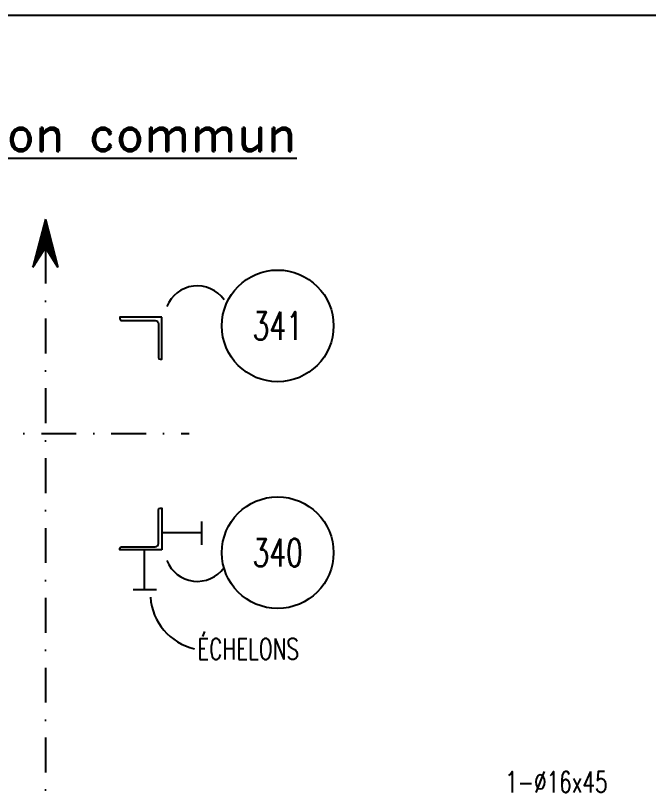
# Model space of a CAD drawing. Extents: x 512572 to 528792, y -20540 to -9023.
# Drawn here: x 518933 to 520746, y -11286 to -9060 of the extents above; entities that cross this region are included whole.
import ezdxf
from ezdxf.enums import TextEntityAlignment as Align

# ---------------------------------------------------------------- set-up
doc = ezdxf.new("R2010")
doc.units = 0
doc.header["$LTSCALE"] = 200
doc.header["$MEASUREMENT"] = 0
doc.linetypes.add('DASHDOT', pattern=[1, 0.5, -0.25, 0, -0.25])
doc.layers.get('0').update_dxf_attribs({"linetype": 'CONTINUOUS'})
for name, color, linetype in [('BOLLINI_1', 7, 'CONTINUOUS'), ('LM', 7, 'CONTINUOUS'), ('LS', 7, 'CONTINUOUS'), ('MZ', 6, 'DASHDOT'), ('QT_MPR', 7, 'CONTINUOUS')]:
    doc.layers.add(name, color=color, linetype=linetype)
doc.styles.add('RD', font='ROMAND8.SHX', dxfattribs={"width": 0.7})
doc.styles.add('RQL', font='ROMANS8.SHX', dxfattribs={"width": 0.7})
doc.styles.add('RS', font='ROMANS8.shx', dxfattribs={"width": 0.7})
doc.dimstyles.new('TRATTO', dxfattribs={"dimscale": 0, "dimtxt": 60, "dimasz": 40, "dimexe": 0, "dimexo": 0, "dimgap": 5, "dimtad": 1, "dimrnd": 0.5, "dimdsep": 46, "dimtxsty": 'RS', "dimblk1": 'OBLIQUE', "dimblk2": 'OBLIQUE', "dimsah": 1, "dimcen": 0.09, "dimclrd": 2, "dimclre": 2, "dimclrt": 7, "dimadec": 0, "dimazin": 0, "dimtfac": 1, "dimtix": 1, "dimtmove": 2, "dimatfit": 3, "dimfxl": 1, "dimtolj": 1, "dimtzin": 0, "dimarcsym": 0})

# ---------------------------------------------------------------- blocks, each defined once
blk = doc.blocks.new('_OBLIQUE')
at = {"color": 0, "linetype": 'ByBlock'}
blk.add_line((-0.5, -0.5), (0.5, 0.5), dxfattribs=at)
blk = doc.blocks.new('*D192')
at = {"layer": 'QT_MPR', "color": 2, "lineweight": -2, "transparency": 16777216}
for p, q in [((517283, -11391.4), (517666.2, -10810.5)), ((519387.9, -11946), (517666.2, -10810.5)), ((519018.5, -12506.1), (519387.9, -11946))]:
    blk.add_line(p, q, dxfattribs=at)
at = {"layer": 'QT_MPR', "color": 2, "lineweight": -2, "transparency": 16777216, "xscale": 40, "yscale": 40, "zscale": 40}
for p, rotation in [((517666.2, -10810.5), 146.5945159512446), ((519387.9, -11946), 326.5945159512447)]:
    blk.add_blockref('_OBLIQUE', p, dxfattribs=dict(at, rotation=rotation))
at = {"layer": 'QT_MPR', "color": 7, "transparency": 16777216, "insert": (518546.3, -11349), "char_height": 60, "attachment_point": 5, "rotation": 326.5945, "style": 'RS'}
blk.add_mtext('\\A1;2062.5', dxfattribs=at)
blk = doc.blocks.new('xxx')
blk.add_circle((0, 0), 8)
at = {"color": 3, "style": 'RQL', "width": 0.7}
blk.add_attdef('POS', text='', height=4, dxfattribs=at).set_placement((0, 0), align=Align.MIDDLE)
at = {"color": 3, "style": 'RQL', "width": 0.7, "flags": 1}
blk.add_attdef('POS1', (-0.39, -5.42), '', height=2, dxfattribs=at)
at = {"style": 'RQL', "width": 0.7, "flags": 1}
blk.add_attdef('TIPO', (-0.39, -8.66), '', height=2, dxfattribs=at)
blk = doc.blocks.new('bull')
at = {"style": 'RS', "width": 0.7, "flags": 1}
for tag, p in [('NN', (-12.25, 0)), ('DIAMETRO', (0, -4.86)), ('SERRAGGIO', (0, -9.71)), ('LUNGHEZZA', (0, -14.57)), ('NB', (0, -19.43)), ('TIPO', (0, -24.12)), ('EL', (-0.14, -29))]:
    blk.add_attdef(tag, p, '', height=3, dxfattribs=at)
at = {"style": 'RS', "width": 0.7}
blk.add_attdef('BULLONE', (0, 0), '', height=3, dxfattribs=at)

msp = doc.modelspace()

# ---------------------------------------------------------------- linework, layer by layer
at = {"layer": 'LM'}
for p, q in [((519351.849, -10541.043), (519466.442, -10541.043)), ((519301.508, -10591.383), (519301.508, -10705.976))]:
    msp.add_line(p, q, dxfattribs=at)
at = {"layer": 'LS', "color": 6}
for p, q in [((519018.533, -9643.718), (518982.647, -9781.012)), ((519018.533, -9653.841), (518987.132, -9773.973)), ((519018.533, -9643.718), (519054.42, -9781.012)), ((519018.533, -9653.841), (519049.934, -9773.973)), ((519018.533, -9663.964), (518991.618, -9766.934)), ((519018.533, -9674.087), (518996.104, -9759.896)), ((519018.533, -9663.964), (519045.448, -9766.934)), ((519018.533, -9674.087), (519040.962, -9759.896)), ((519018.533, -9684.21), (519000.59, -9752.857)), ((519018.533, -9694.333), (519005.076, -9745.818)), ((519018.533, -9704.456), (519009.562, -9738.78)), ((519018.533, -9684.21), (519036.477, -9752.857)), ((519018.533, -9694.333), (519031.991, -9745.818)), ((519018.533, -9704.456), (519027.505, -9738.78)), ((518982.647, -9781.012), (519018.533, -9724.702)), ((519018.533, -9714.579), (519014.047, -9731.741)), ((519018.533, -9714.579), (519014.047, -9731.741)), ((519018.533, -9714.579), (519023.019, -9731.741)), ((519018.533, -9714.579), (519023.019, -9731.741)), ((519054.42, -9781.012), (519018.533, -9724.702)), ((519055.273, -9782.35), (519018.533, -9724.702))]:
    msp.add_line(p, q, dxfattribs=at)
at = {"layer": 'LS', "color": 0}
for p, q in [((519466.442, -10576.363), (519466.442, -10509.877)), ((519336.829, -10705.976), (519270.343, -10705.976))]:
    msp.add_line(p, q, dxfattribs=at)
at = {"layer": 'LS', "color": 8}
msp.add_lwpolyline([(512572.329, -9060.123), (512572.329, -20540.123), (525292.329, -20540.123), (525292.329, -18940.123), (528792.329, -18940.123), (528792.329, -9060.123), (512572.329, -9060.123)], close=True, dxfattribs=at)
at = {"layer": 'LS', "color": 6}
for points in [[(519351.867, -9924.752), (519231.867, -9924.752), (519231.867, -9929.419, 0.41421356), (519236.533, -9934.086), (519333.2, -9934.086, -0.41421356), (519342.533, -9943.419), (519342.533, -10040.086, 0.41421356), (519347.2, -10044.752), (519351.867, -10044.752)], [(519351.867, -10591.383), (519231.867, -10591.383), (519231.867, -10586.716, -0.41421356), (519236.533, -10582.05), (519333.2, -10582.05, 0.41421356), (519342.533, -10572.716), (519342.533, -10476.05, -0.41421356), (519347.2, -10471.383), (519351.867, -10471.383)]]:
    msp.add_lwpolyline(points, format="xyb", close=True, dxfattribs=at)
for centre, radius, start, end in [((519453.783, -9928.63), 93.834, 35.406524, 158.449598), ((519453.783, -10587.505), 93.834, 201.550402, 324.593476), ((519481.807, -10715.645), 162.704, 183.979904, 257.138908)]:
    msp.add_arc(centre, radius, start, end, dxfattribs=at)
at = {"layer": 'MZ'}
for p, q in [((519018.533, -9728.068), (519018.533, -13605.251)), ((518606.736, -10258.068), (519430.331, -10258.068))]:
    msp.add_line(p, q, dxfattribs=at)

# ---------------------------------------------------------------- block references
at = {"layer": 'BOLLINI_1', "xscale": 19.99950000007354, "yscale": 19.99950000007354, "zscale": 19.99950000007354}
for p, values in [((519684.104, -9949.338), {'POS': '341'}), ((519684.104, -10599.135), {'POS': '340'})]:
    msp.add_blockref('xxx', p, dxfattribs=at).add_auto_attribs(values)
at = {"layer": 'LS', "color": 7, "xscale": 20, "yscale": 20, "zscale": 20}
msp.add_blockref('bull', (520335.724, -11286.068), dxfattribs=at).add_auto_attribs({'BULLONE': '1-%%c16x45                '})

# ---------------------------------------------------------------- texts
at = {"color": 7, "style": 'RS', "width": 0.7}
msp.add_text('ÉCHELONS', height=60, dxfattribs=at).set_placement((519453.514, -10905.024))
at = {"layer": 'LS', "color": 3, "style": 'RD'}
msp.add_text('%%U3° Tronçon commun', height=100, dxfattribs=at).set_placement((519031.509, -9412.741), align=Align.MIDDLE)

# ---------------------------------------------------------------- dimensions: what is measured, and where the dimension line sits
at = {"layer": 'QT_MPR'}
dim = msp.add_linear_dim(base=(517666.175, -10810.453), p1=(519018.533, -12506.054), p2=(517283.026, -11391.407), angle=326.594516, text='2062.5', dimstyle='TRATTO', override={"dimscale": 1}, dxfattribs=at)
dim.commit()
dim.dimension.update_dxf_attribs({"geometry": '*D192', "text_midpoint": (518546.316, -11348.993), "dimtype": 160})

doc.saveas('drawing.dxf')
